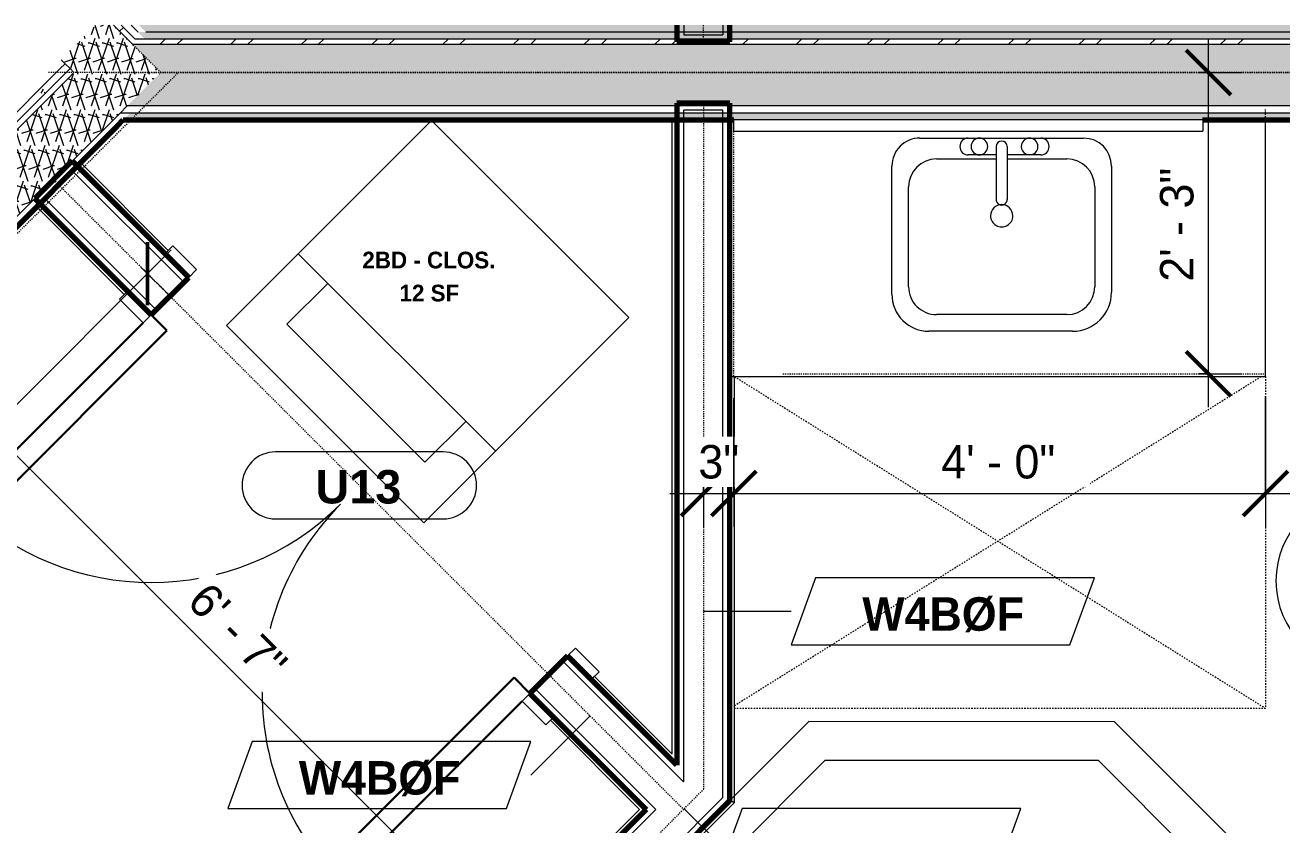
# Model space of a CAD drawing. Header units: inches. Extents: x -3862 to -1699, y -13 to 10420.
# Drawn here: x -2740.3 to -2627.7, y 10348.3 to 10420 of the extents above; entities that cross this region are included whole.
import ezdxf

# ---------------------------------------------------------------- set-up
doc = ezdxf.new("R2010")
doc.units = ezdxf.units.IN
doc.header["$MEASUREMENT"] = 0
doc.linetypes.add('Dash', pattern=[0.25, 0.125, -0.125])
doc.linetypes.add('Dash 3_32_', pattern=[0.1875, 0.09375, -0.09375])
for name, color, linetype, lineweight in [('0-4', 250, 'Continuous', 18), ('0-5', 130, 'Continuous', 5), ('A-ANNO-DIMS', 211, 'Continuous', 9), ('A-ANNO-DIMS-32', 211, 'Continuous', 9), ('A-AREA-IDEN', 2, 'Continuous', 9), ('A-DETL-1', 90, 'Dash 3_32_', 18), ('A-DOOR', 31, 'Continuous', 18), ('A-DOOR-1', 10, 'Continuous', 30), ('A-DOOR-2', 50, 'Continuous', 9), ('A-DOOR-3', 31, 'Continuous', 9), ('A-DOOR-4', 31, 'Continuous', 30), ('A-DOOR-FRAM-2', 10, 'Continuous', 30), ('A-DOOR-IDEN', 31, 'Continuous', 9), ('A-GENM', 5, 'Continuous', 9), ('A-GENM-HDLN', 13, 'Dash', 9), ('A-WALL', 113, 'Continuous', 18), ('A-WALL-2', 250, 'Continuous', 18), ('A-WALL-3', 113, 'Continuous', 70), ('A-WALL-IDEN', 211, 'Continuous', 9), ('A-WALL-PATT-1', 50, 'Continuous', 9), ('A-WALL-PATT-2', 253, 'Continuous', 9), ('A-WALL-PATT-3', 8, 'Continuous', 9), ('G-ANNO-SYMB', 111, 'Continuous', 9), ('I-WALL-1', 7, 'Continuous', 70), ('P-SANR-FIXT', 6, 'Continuous', 9), ('Q-CASE', 31, 'Continuous', 9)]:
    doc.layers.add(name, color=color, linetype=linetype, lineweight=lineweight)
doc.styles.add('Arial_B', font='arialbd.ttf', dxfattribs={"height": 3})
doc.styles.add('Century Gothic', font='ufonts.com_century-gothic.ttf', dxfattribs={"height": 3})
doc.styles.add('Century Gothic_B', font='GOTHICB.TTF', dxfattribs={"height": 3})
doc.styles.add('Century Gothic_B_1', font='GOTHICB.TTF', dxfattribs={"height": 1.5})
doc.dimstyles.new('OD_1__HACK', dxfattribs={"dimscale": 12, "dimtxt": 3.132505, "dimasz": 0.333333, "dimexe": 0.25, "dimexo": 0.166667, "dimgap": 0.041667, "dimtad": 1, "dimdec": 0, "dimzin": 3, "dimdsep": 46, "dimlunit": 4, "dimtxsty": 'Century Gothic', "dimblk1": 'OBLIQUE', "dimblk2": 'OBLIQUE', "dimsah": 1, "dimcen": 0.09, "dimdle": 0.25, "dimazin": 0, "dimtfac": 1, "dimtdec": 4, "dimtix": 1, "dimtmove": 0, "dimatfit": 3, "dimfxl": 1, "dimtvp": 1, "dimtfill": 1, "dimfrac": 2, "dimtolj": 1, "dimtzin": 0, "dimarcsym": 2})
doc.dimstyles.new('OD_1__HACK_2', dxfattribs={"dimscale": 12, "dimtxt": 3.132505, "dimasz": 0.333333, "dimexe": 0.25, "dimexo": 0.166667, "dimgap": 0.041667, "dimtad": 1, "dimdec": 0, "dimzin": 3, "dimdsep": 46, "dimlunit": 4, "dimtxsty": 'Century Gothic', "dimblk1": 'OBLIQUE', "dimblk2": 'OBLIQUE', "dimsah": 1, "dimcen": 0.09, "dimdle": 0.25, "dimazin": 0, "dimtfac": 1, "dimtdec": 4, "dimtix": 1, "dimtmove": 0, "dimatfit": 3, "dimfxl": 1, "dimtvp": 1, "dimtfill": 1, "dimfrac": 2, "dimtolj": 1, "dimtzin": 0, "dimarcsym": 2})
pattern_1 = [(0, (0, 0), (10.24, 2.56), [0.422, -7.258, 0.422, -7.258, -40.96]), (0, (0, 0), (10.24, 2.56), [-15.36, 0.422, -14.938, 0.422, -7.258, -17.92]), (0, (0, 0), (10.24, 2.56), [-38.4, 0.422, -4.698, 0.422, -12.378]), (120, (3.84, 1.28), (-7.33702503, 7.58810013), [0.422, -7.258, 0.422, -7.258, -40.96]), (120, (3.84, 1.28), (-7.33702503, 7.58810013), [-15.36, 0.422, -14.938, 0.422, -7.258, -17.92]), (120, (3.84, 1.28), (-7.33702503, 7.58810013), [-38.4, 0.422, -4.698, 0.422, -12.378]), (240, (5.12, 6.4), (-2.90297497, -10.14810013), [0.422, -7.258, 0.422, -7.258, -40.96]), (240, (5.12, 6.4), (-2.90297497, -10.14810013), [-15.36, 0.422, -14.938, 0.422, -7.258, -17.92]), (240, (5.12, 6.4), (-2.90297497, -10.14810013), [-38.4, 0.422, -4.698, 0.422, -12.378])]
pattern_2 = [(45, (0, 0), (-3.1678384, 3.1678384), []), (45, (0, 4.8), (-3.1678384, 3.1678384), [])]
pattern_3 = [(161.57, (0.16, 0.16), (-1.279773737, -0.000426766), [0, -9.107, 1.011, 0]), (18.43, (-0.16, 0.16), (-1.279773737, 0.000426766), [0, -9.107, 1.011, 0]), (108.43, (0.16, 0.16), (0.639452382, -3.199964008), [3.035, -7.083]), (71.57, (-0.16, 0.16), (0.639452382, 3.199964008), [3.035, -7.083])]

# ---------------------------------------------------------------- blocks, each defined once
blk = doc.blocks.new('HOLLOW METAL - UNIT DOOR-2191978-1ST FLOOR - 2BD C - ADA TYPE B')
at = {"layer": 'A-DOOR-1'}
for p, q in [((18, 40.12), (16.25, 40.12)), ((16.25, 40.12), (16.25, 4.12)), ((18, 4.12), (18, 40.12)), ((16.25, 4.12), (18, 4.12))]:
    blk.add_line(p, q, dxfattribs=at)
at = {"layer": 'A-DOOR-2'}
blk.add_arc((18, 4.12), 36, 90, 180, dxfattribs=at)
at = {"layer": 'A-DOOR-FRAM-2'}
for p, q in [((-18, 4.12), (-20, 4.12)), ((-20, 4.12), (-20, -3.62)), ((-18, 2.19), (-18, 4.12)), ((18, 4.12), (18, 2.19)), ((20, 4.12), (18, 4.12)), ((20, -3.62), (20, 4.12)), ((-17.38, 2.19), (-18, 2.19)), ((-17.38, -1.94), (-17.38, 2.19)), ((18, 2.19), (17.37, 2.19)), ((17.37, 2.19), (17.37, -1.94)), ((-18, -3.62), (-18, -1.94)), ((-18, -1.94), (-17.38, -1.94)), ((17.37, -1.94), (18, -1.94)), ((18, -1.94), (18, -3.62))]:
    blk.add_line(p, q, dxfattribs=at)
blk = doc.blocks.new('CTR - 1st Phase - Common Walls_rvt-2-1ST FLOOR - 2BD C - ADA TYPE B')
at = {"layer": 'A-WALL-PATT-1'}
h = blk.add_hatch(dxfattribs=at)
h.set_pattern_fill('FP_4', color=256, style=0, pattern_type=2)
h.set_pattern_definition(pattern_1)
h.paths.add_polyline_path([(-2437.36, 10418.79), (-2436.47, 10418.79), (-2437.72, 10420.04), (-2438.61, 10420.04)], flags=0)
h = blk.add_hatch(dxfattribs=at)
h.set_pattern_fill('FP_4', color=256, style=0, pattern_type=2)
h.set_pattern_definition(pattern_1)
h.paths.add_polyline_path([(-2437.1, 10419.41), (-2436.39, 10419.41), (-2437.01, 10420.04), (-2437.72, 10420.04)], flags=0)
h = blk.add_hatch(dxfattribs=at)
h.set_pattern_fill('FP_4', color=256, style=0, pattern_type=2)
h.set_pattern_definition(pattern_1)
h.paths.add_polyline_path([(-2105.82, 10419.41), (-2105.82, 10420.04), (-2437.01, 10420.04), (-2436.39, 10419.41), (-2121.21, 10419.41)], flags=0)
h = blk.add_hatch(dxfattribs=at)
h.set_pattern_fill('FP_4', color=256, style=0, pattern_type=2)
h.set_pattern_definition(pattern_1)
h.paths.add_polyline_path([(-2105.82, 10418.79), (-2105.82, 10419.41), (-2437.1, 10419.41), (-2436.47, 10418.79), (-2121.21, 10418.79)], flags=0)
h = blk.add_hatch(dxfattribs=at)
h.set_pattern_fill('FP_4', color=256, style=0, pattern_type=2)
h.set_pattern_definition(pattern_1)
h.paths.add_polyline_path([(-2492.25, 10367.09), (-2490.75, 10368.59), (-2491.19, 10369.03), (-2492.69, 10367.53)], flags=0)
h.paths.add_polyline_path([(-2462.46, 10396.87), (-2443.19, 10416.14), (-2443.64, 10416.58), (-2462.9, 10397.32)], flags=0)
h = blk.add_hatch(dxfattribs=at)
h.set_pattern_fill('FP_4', color=256, style=0, pattern_type=2)
h.set_pattern_definition(pattern_1)
h.paths.add_polyline_path([(-2492.34, 10367.88), (-2491.19, 10369.03), (-2491.54, 10369.39), (-2492.69, 10368.24)], flags=0)
h.paths.add_polyline_path([(-2462.9, 10397.32), (-2444.08, 10416.14), (-2444.43, 10416.5), (-2463.26, 10397.67)], flags=0)
h = blk.add_hatch(dxfattribs=at)
h.set_pattern_fill('FP_4', color=256, style=0, pattern_type=2)
h.set_pattern_definition(pattern_1)
h.paths.add_polyline_path([(-2444.08, 10416.14), (-2443.64, 10416.58), (-2443.99, 10416.94), (-2444.43, 10416.5)], flags=0)
h = blk.add_hatch(dxfattribs=at)
h.set_pattern_fill('FP_4', color=256, style=0, pattern_type=2)
h.set_pattern_definition(pattern_1)
h.paths.add_polyline_path([(-2492.25, 10357.72), (-2486.06, 10363.91), (-2486.5, 10364.35), (-2492.69, 10358.16), (-2492.27, 10357.74)], flags=0)
h.paths.add_polyline_path([(-2457.78, 10392.19), (-2437.8, 10412.16), (-2438.69, 10412.16), (-2458.22, 10392.63), (-2457.95, 10392.36)], flags=0)
h = blk.add_hatch(dxfattribs=at)
h.set_pattern_fill('FP_4', color=256, style=0, pattern_type=2)
h.set_pattern_definition(pattern_1)
h.paths.add_polyline_path([(-2105.82, 10411.54), (-2105.82, 10412.16), (-2437.8, 10412.16), (-2438.43, 10411.54), (-2121.21, 10411.54)], flags=0)
at = {"layer": 'A-WALL-PATT-2'}
h = blk.add_hatch(dxfattribs=at)
h.set_pattern_fill('FP_2', color=256, style=0, pattern_type=2)
h.set_pattern_definition(pattern_3)
h.paths.add_polyline_path([(-2438.95, 10411.9), (-2435.06, 10415.79), (-2439.31, 10420.04), (-2440.89, 10420.04), (-2443.99, 10416.94), (-2440.18, 10413.13)], flags=0)
h = blk.add_hatch(dxfattribs=at)
h.set_pattern_fill('FP_2', color=256, style=0, pattern_type=2)
h.set_pattern_definition(pattern_3)
h.paths.add_polyline_path([(-2429.4, 10412.79), (-2105.82, 10412.79), (-2105.82, 10418.29), (-2437.56, 10418.29), (-2435.06, 10415.79), (-2438.06, 10412.79), (-2436.1, 10412.79)], flags=0)
h = blk.add_hatch(dxfattribs=at)
h.set_pattern_fill('FP_2', color=256, style=0, pattern_type=2)
h.set_pattern_definition(pattern_3)
h.paths.add_polyline_path([(-2488.8, 10362.05), (-2486.5, 10364.35), (-2490.39, 10368.24), (-2492.69, 10365.94), (-2489.7, 10362.95)], flags=0)
h.paths.add_polyline_path([(-2458.22, 10392.63), (-2438.95, 10411.9), (-2442.84, 10415.79), (-2462.11, 10396.52), (-2459.15, 10393.56)], flags=0)
at = {"layer": 'A-WALL-PATT-3'}
h = blk.add_hatch(dxfattribs=at)
h.set_pattern_fill('FP_3', color=256, style=0, pattern_type=2)
h.set_pattern_definition(pattern_2)
h.paths.add_polyline_path([(-2437.56, 10418.29), (-2436.86, 10418.29), (-2438.61, 10420.04), (-2439.31, 10420.04)], flags=0)
h = blk.add_hatch(dxfattribs=at)
h.set_pattern_fill('FP_3', color=256, style=0, pattern_type=2)
h.set_pattern_definition(pattern_2)
h.paths.add_polyline_path([(-2105.82, 10418.29), (-2105.82, 10418.79), (-2437.36, 10418.79), (-2436.86, 10418.29), (-2121.21, 10418.29)], flags=0)
at = {"layer": 'A-WALL-2'}
for p, q in [((-2437.56, 10418.29), (-2439.31, 10420.04)), ((-2437.36, 10418.79), (-2438.61, 10420.04)), ((-2437.1, 10419.41), (-2437.72, 10420.04)), ((-2436.47, 10418.79), (-2437.36, 10418.79)), ((-2435.76, 10418.79), (-2436.47, 10418.79)), ((-2105.82, 10419.41), (-2436.39, 10419.41)), ((-2105.82, 10418.79), (-2435.76, 10418.79)), ((-2436.86, 10418.29), (-2437.56, 10418.29)), ((-2435.26, 10418.29), (-2436.86, 10418.29)), ((-2105.82, 10418.29), (-2435.26, 10418.29)), ((-2443.64, 10416.58), (-2444.08, 10416.14)), ((-2443.64, 10416.58), (-2443.99, 10416.94)), ((-2443.19, 10416.14), (-2443.64, 10416.58)), ((-2443.64, 10416.58), (-2443.19, 10416.14)), ((-2462.9, 10397.32), (-2444.08, 10416.14)), ((-2462.46, 10396.87), (-2443.64, 10415.7)), ((-2462.11, 10396.52), (-2443.28, 10415.35)), ((-2443.19, 10416.14), (-2443.64, 10415.7)), ((-2442.84, 10415.79), (-2443.28, 10415.35)), ((-2442.84, 10415.79), (-2443.19, 10416.14)), ((-2443.19, 10416.14), (-2442.84, 10415.79)), ((-2438.95, 10411.9), (-2439.39, 10411.46)), ((-2438.69, 10412.16), (-2438.95, 10411.9)), ((-2438.69, 10412.16), (-2438.06, 10412.79)), ((-2437.8, 10412.16), (-2438.69, 10412.16)), ((-2437.18, 10412.79), (-2438.06, 10412.79)), ((-2105.82, 10412.16), (-2437.8, 10412.16)), ((-2105.82, 10412.79), (-2437.18, 10412.79)), ((-2458.22, 10392.63), (-2439.39, 10411.46))]:
    blk.add_line(p, q, dxfattribs=at)
at = {"layer": 'I-WALL-1'}
for p, q in [((-2457.78, 10392.19), (-2438.95, 10411.02)), ((-2438.95, 10411.02), (-2438.43, 10411.54)), ((-2438.43, 10411.54), (-2383.71, 10411.54)), ((-2341.71, 10411.54), (-2105.82, 10411.54))]:
    blk.add_line(p, q, dxfattribs=at)
at = {"layer": '0-4', "rotation": 225.0000000000003}
blk.add_blockref('HOLLOW METAL - UNIT DOOR-2191978-1ST FLOOR - 2BD C - ADA TYPE B', (-2474.84, 10380.96), dxfattribs=at)
blk = doc.blocks.new('Stacked Washer and Dryer - 26_x25_ - Private-1372850-1ST FLOOR - 2BD C - ADA TYPE B')
at = {"layer": 'P-SANR-FIXT'}
for p, q in [((0, 12.5), (26, 12.5)), ((0, 12.5), (0, -12.5)), ((16.90625, -12.5), (16.90625, 12.5)), ((26, 12.5), (26, -12.5)), ((22.09375, 8.75), (16.90625, 8.75)), ((22.09375, -8.75), (22.09375, 8.75)), ((16.90625, -8.75), (22.09375, -8.75)), ((26, -12.5), (0, -12.5))]:
    blk.add_line(p, q, dxfattribs=at)
blk = doc.blocks.new('Basic Wall _ INT - W4BØF - _5_8 GYP - 2X4 WOOD_BATT_ - 5_8 GYP_ - ___-2695163-1ST FLOOR - 2BD C - ADA TYPE B')
at = {"layer": 'A-WALL'}
for p, q in [((-2434.59, 10399.64), (-2442.46, 10407.51)), ((-2434.39, 10399.85), (-2442.25, 10407.71)), ((-2388.81, 10353.87), (-2396.41, 10361.46)), ((-2389.23, 10354.69), (-2396.2, 10361.66))]:
    blk.add_line(p, q, dxfattribs=at)
blk = doc.blocks.new('Basic Wall _ INT - W4BØF - _5_8 GYP - 2X4 WOOD_BATT_ - 5_8 GYP_ - ___-2695162-1ST FLOOR - 2BD C - ADA TYPE B')
at = {"layer": 'A-WALL'}
for p, q in [((-2445.99, 10403.97), (-2438.13, 10396.11)), ((-2438.33, 10395.9), (-2446.2, 10403.77)), ((-2392.16, 10349.74), (-2400.15, 10357.72)), ((-2399.94, 10357.92), (-2391.67, 10349.65))]:
    blk.add_line(p, q, dxfattribs=at)
blk = doc.blocks.new('SWING - DOUBLE - FLUSH - 4-0 x 6-8 - DUMMY-3207496-1ST FLOOR - 2BD C - ADA TYPE B')
at = {"layer": 'A-DOOR-3'}
for p, q in [((-24, 3.375), (-27, 3.375)), ((-27, 3.375), (-27, 2.375)), ((-27, 2.375), (-24, 2.375)), ((-24, 2.375), (-24, 3.375)), ((27, 3.375), (24, 3.375)), ((24, 3.375), (24, 2.375)), ((24, 2.375), (27, 2.375)), ((27, 2.375), (27, 3.375)), ((-24, -2.375), (-27, -2.375)), ((-27, -2.375), (-27, -3.375)), ((-27, -3.375), (-24, -3.375)), ((-24, -3.375), (-24, -2.375)), ((27, -2.375), (24, -2.375)), ((24, -2.375), (24, -3.375)), ((24, -3.375), (27, -3.375)), ((27, -3.375), (27, -2.375))]:
    blk.add_line(p, q, dxfattribs=at)
for centre, start, end in [((-24, 2.375), 360, 90), ((24, 2.375), 90, 180)]:
    blk.add_arc(centre, 24, start, end, dxfattribs=at)
at = {"layer": 'A-DOOR-4'}
for p, q in [((-24, 3.375), (-24, 26.375)), ((-24, 26.375), (-22, 26.375)), ((-22, 26.375), (-22, 2.375)), ((24, 26.375), (22, 26.375)), ((22, 26.375), (22, 2.375)), ((24, 3.375), (24, 26.375)), ((-22, 2.375), (-24, 2.375)), ((22, 2.375), (24, 2.375))]:
    blk.add_line(p, q, dxfattribs=at)
blk = doc.blocks.new('Basic Wall _ INT - W4BØF - _5_8 GYP - 2X4 WOOD_BATT_ - 5_8 GYP_ - ___-2695171-1ST FLOOR - 2BD C - ADA TYPE B')
at = {"layer": 'A-WALL'}
for p, q in [((-2383.94, 10350.48), (-2383.94, 10388.54)), ((-2383.65, 10350.36), (-2383.65, 10388.54))]:
    blk.add_line(p, q, dxfattribs=at)
at = {"layer": 'A-WALL', "flags": 128}
for points in [[(-2383.94, 10350.48), (-2383.94, 10350.48), (-2383.95, 10350.49), (-2383.96, 10350.49), (-2383.98, 10350.5), (-2384, 10350.51), (-2384.02, 10350.52)], [(-2383.65, 10350.36), (-2383.77, 10350.41), (-2383.86, 10350.45), (-2383.92, 10350.47), (-2383.94, 10350.48)]]:
    blk.add_lwpolyline(points, dxfattribs=at)
blk = doc.blocks.new('Basic Wall _ INT - W4BØF - _5_8 GYP - 2X4 WOOD_BATT_ - 5_8 GYP_ - ___-2695170-1ST FLOOR - 2BD C - ADA TYPE B')
at = {"layer": 'A-WALL'}
for p, q in [((-2389.23, 10354.69), (-2389.23, 10411.54)), ((-2388.94, 10411.54), (-2388.94, 10353.81))]:
    blk.add_line(p, q, dxfattribs=at)
blk = doc.blocks.new('Basic Wall _ INT - W4BØF - _5_8 GYP - 2X4 WOOD_BATT_ - 5_8 GYP_ - ___-2695173-1ST FLOOR - 2BD C - ADA TYPE B')
at = {"layer": 'A-WALL'}
for p, q in [((-2391.67, 10349.83), (-2397.06, 10344.43)), ((-2392.16, 10349.74), (-2397.47, 10344.43))]:
    blk.add_line(p, q, dxfattribs=at)
at = {"layer": 'A-WALL', "flags": 128}
for points in [[(-2397.06, 10344.43), (-2397.09, 10344.43), (-2397.17, 10344.43), (-2397.3, 10344.43), (-2397.47, 10344.43)], [(-2396.94, 10344.43), (-2396.97, 10344.43), (-2397, 10344.43), (-2397.03, 10344.43), (-2397.04, 10344.43), (-2397.06, 10344.43), (-2397.06, 10344.43)]]:
    blk.add_lwpolyline(points, dxfattribs=at)
blk = doc.blocks.new('Basic Wall _ INT - W4BØF - _5_8 GYP - 2X4 WOOD_BATT_ - 5_8 GYP_ - ___-2695172-1ST FLOOR - 2BD C - ADA TYPE B')
at = {"layer": 'A-WALL'}
for p, q in [((-2389.99, 10344.43), (-2383.94, 10350.48)), ((-2383.65, 10350.36), (-2389.58, 10344.43))]:
    blk.add_line(p, q, dxfattribs=at)
at = {"layer": 'A-WALL', "flags": 128}
for points in [[(-2384.02, 10350.52), (-2384, 10350.51), (-2383.98, 10350.5), (-2383.96, 10350.49), (-2383.95, 10350.49), (-2383.94, 10350.48), (-2383.94, 10350.48)], [(-2383.94, 10350.48), (-2383.92, 10350.47), (-2383.86, 10350.45), (-2383.77, 10350.41), (-2383.65, 10350.36)], [(-2389.99, 10344.43), (-2389.99, 10344.43), (-2390, 10344.43), (-2390.02, 10344.43), (-2390.05, 10344.43), (-2390.08, 10344.43), (-2390.11, 10344.43)], [(-2389.58, 10344.43), (-2389.75, 10344.43), (-2389.88, 10344.43), (-2389.96, 10344.43), (-2389.99, 10344.43)]]:
    blk.add_lwpolyline(points, dxfattribs=at)
blk = doc.blocks.new('M_Sink Vanity-Square - 500 x 440mm-V5-1ST FLOOR - 2BD C - ADA TYPE B')
at = {"layer": 'P-SANR-FIXT'}
for p, q in [((-5.72, 10.23), (7.14, 10.23)), ((-5.22, 8.73), (6.46, 8.73)), ((10.46, 6.91), (10.46, -4.59)), ((-9.22, -4.59), (-9.22, 6.73)), ((-7.72, -2.72), (-7.72, 6.23)), ((8.96, 6.23), (8.96, -2.72)), ((0.12, -6.33), (0.12, -1.59)), ((1.12, -6.33), (1.12, -1.59)), ((0.12, -5.22), (-5.22, -5.22)), ((-2.88, -5.59), (0.12, -5.59)), ((6.46, -5.22), (1.12, -5.22)), ((1.12, -5.59), (3.62, -5.59)), ((7.96, -7.09), (-6.72, -7.09)), ((3.62, -7.09), (-2.88, -7.09))]:
    blk.add_line(p, q, dxfattribs=at)
for centre, radius, start, end in [((-5.72, 6.73), 3.5, 90, 180), ((7.14, 6.91), 3.32, 360, 90), ((-5.22, 6.23), 2.5, 90, 180), ((6.46, 6.23), 2.5, 360, 90), ((0.62, -0.13), 1, 360, 180), ((0.62, -0.13), 1, 180, 0), ((0.62, -1.59), 0.5, 360, 180), ((-5.22, -2.72), 2.5, 180, 270), ((6.46, -2.72), 2.5, 270, 360), ((-6.72, -4.59), 2.5, 180, 270), ((-2.88, -6.34), 0.75, 90, 270), ((-1.88, -6.34), 0.75, 360, 180), ((2.62, -6.34), 0.75, 0, 180), ((3.62, -6.34), 0.75, 270, 90), ((7.96, -4.59), 2.5, 270, 0), ((-1.88, -6.34), 0.75, 180, 0), ((0.62, -6.33), 0.5, 180, 0), ((2.62, -6.34), 0.75, 180, 0)]:
    blk.add_arc(centre, radius, start, end, dxfattribs=at)
blk = doc.blocks.new('Bath Vanity - Bath Vanity 48_-3150017-1ST FLOOR - 2BD C - ADA TYPE B')
at = {"layer": 'Q-CASE'}
for p, q in [((24.74, 24), (-23.26, 24)), ((-23.26, 24), (-23.26, 1))]:
    blk.add_line(p, q, dxfattribs=at)
blk = doc.blocks.new('Shower Base-Corner - 38_ x 38_-1684365-1ST FLOOR - 2BD C - ADA TYPE B')
at = {"layer": 'P-SANR-FIXT'}
for p, q in [((3.49, -3.49), (3.49, -34.51)), ((34.51, -3.49), (3.49, -3.49)), ((34.51, -17.18), (34.51, -3.49)), ((38, -18.63), (38, -8.63)), ((17.18, -34.51), (34.51, -17.18)), ((18.62, -38), (38, -18.63)), ((3.49, -34.51), (17.18, -34.51)), ((0, -38), (18.62, -38))]:
    blk.add_line(p, q, dxfattribs=at)
for start, end in [(360, 180), (180, 0)]:
    blk.add_arc((18.62, -18.63), 1.25, start, end, dxfattribs=at)
blk = doc.blocks.new('ADA Clearances - 30_x48_-V6-1ST FLOOR - 2BD C - ADA TYPE B')
at = {"layer": 'A-GENM-HDLN'}
for p, q in [((14.74, 23.59), (-15, -24)), ((-15, -24), (-15, 23.59)), ((-14.74, 23.59), (14.75, -23.6)), ((14.75, -24), (-15, -24))]:
    blk.add_line(p, q, dxfattribs=at)
blk = doc.blocks.new('BATHROOM MIRROR - BATHROOM MIRROR 42_-3124765-1ST FLOOR - 2BD C - ADA TYPE B')
at = {"layer": 'Q-CASE'}
for p, q in [((21.74, 24), (-20.26, 24)), ((-20.26, 23), (-20.26, 24)), ((21.74, 24), (21.74, 23)), ((-20.26, 23), (21.74, 23))]:
    blk.add_line(p, q, dxfattribs=at)
blk = doc.blocks.new('DIMBLOCK66-1ST FLOOR - 2BD C - ADA TYPE B')
at = {"layer": 'A-ANNO-DIMS-32'}
for p, q in [((-2773.57, 10351.96), (-2766.59, 10358.93)), ((-2768.72, 10356.81), (-2773.57, 10351.96)), ((-2768.72, 10356.81), (-2708.99, 10297.09)), ((-2713.85, 10292.23), (-2706.87, 10299.21)), ((-2708.99, 10297.09), (-2713.85, 10292.23))]:
    blk.add_line(p, q, dxfattribs=at)
at = {"layer": 'A-ANNO-DIMS-32', "lineweight": 50}
for p, q in [((-2768.72, 10356.81), (-2771.54, 10356.81)), ((-2768.72, 10356.81), (-2765.89, 10356.81)), ((-2708.99, 10297.09), (-2711.82, 10297.09)), ((-2708.99, 10297.09), (-2706.16, 10297.09))]:
    blk.add_line(p, q, dxfattribs=at)
at = {"layer": 'A-ANNO-DIMS-32', "color": 0, "insert": (-2739.49, 10333.73), "char_height": 3, "width": 12.5897, "attachment_point": 1, "rotation": 315, "line_spacing_factor": 0.984502, "style": 'Century Gothic', "bg_fill": 3, "box_fill_scale": 1.25, "bg_fill_color": 256, "bg_fill_true_color": 13158600, "bg_fill_transparency": 0}
blk.add_mtext('7\' - 0"', dxfattribs=at)
blk = doc.blocks.new('_Oblique')
at = {"color": 0, "linetype": 'ByBlock', "lineweight": -2}
blk.add_line((-0.5, -0.5), (0.5, 0.5), dxfattribs=at)
blk = doc.blocks.new('DIMBLOCK80-1ST FLOOR - 2BD C - ADA TYPE B')
at = {"layer": 'A-ANNO-DIMS-32'}
for p, q in [((-2676.79, 10386.6), (-2676.79, 10375.06)), ((-2676.79, 10378.06), (-2676.79, 10386.6)), ((-2682.52, 10378.06), (-2676.79, 10378.06)), ((-2679.52, 10378.89), (-2679.52, 10375.06)), ((-2679.52, 10378.06), (-2679.52, 10378.89))]:
    blk.add_line(p, q, dxfattribs=at)
at = {"layer": 'A-ANNO-DIMS-32', "lineweight": 50}
for p, q in [((-2679.52, 10378.06), (-2677.52, 10380.06)), ((-2676.79, 10378.06), (-2674.79, 10380.06)), ((-2679.52, 10378.06), (-2681.52, 10376.06)), ((-2676.79, 10378.06), (-2678.79, 10376.06))]:
    blk.add_line(p, q, dxfattribs=at)
at = {"layer": 'A-ANNO-DIMS-32', "color": 0, "insert": (-2679.97, 10382.4), "char_height": 3, "width": 4.3557, "attachment_point": 1, "line_spacing_factor": 0.984502, "style": 'Century Gothic', "bg_fill": 3, "box_fill_scale": 1.25, "bg_fill_color": 256, "bg_fill_true_color": 13158600, "bg_fill_transparency": 0}
blk.add_mtext('3"', dxfattribs=at)
blk = doc.blocks.new('DIMBLOCK81-1ST FLOOR - 2BD C - ADA TYPE B')
at = {"layer": 'A-ANNO-DIMS-32'}
for p, q in [((-2676.79, 10386.6), (-2676.79, 10375.06)), ((-2676.79, 10378.06), (-2676.79, 10386.6)), ((-2629.14, 10386.79), (-2629.14, 10375.06)), ((-2629.14, 10378.06), (-2629.14, 10386.79)), ((-2676.79, 10378.06), (-2629.14, 10378.06))]:
    blk.add_line(p, q, dxfattribs=at)
at = {"layer": 'A-ANNO-DIMS-32', "lineweight": 50}
for p, q in [((-2676.79, 10378.06), (-2674.79, 10380.06)), ((-2629.14, 10378.06), (-2627.14, 10380.06)), ((-2676.79, 10378.06), (-2678.79, 10376.06)), ((-2629.14, 10378.06), (-2631.14, 10376.06))]:
    blk.add_line(p, q, dxfattribs=at)
at = {"layer": 'A-ANNO-DIMS-32', "color": 0, "insert": (-2658.21, 10382.4), "char_height": 3, "width": 12.5897, "attachment_point": 1, "line_spacing_factor": 0.984502, "style": 'Century Gothic', "bg_fill": 3, "box_fill_scale": 1.25, "bg_fill_color": 256, "bg_fill_true_color": 13158600, "bg_fill_transparency": 0}
blk.add_mtext('4\' - 0"', dxfattribs=at)
blk = doc.blocks.new('DIMBLOCK82-1ST FLOOR - 2BD C - ADA TYPE B')
at = {"layer": 'A-ANNO-DIMS-32'}
for p, q in [((-2629.14, 10386.79), (-2629.14, 10375.06)), ((-2629.14, 10378.06), (-2629.14, 10386.79)), ((-2629.14, 10378.06), (-2585.56, 10378.06)), ((-2585.56, 10378.89), (-2585.56, 10375.06)), ((-2585.56, 10378.06), (-2585.56, 10378.89))]:
    blk.add_line(p, q, dxfattribs=at)
at = {"layer": 'A-ANNO-DIMS-32', "lineweight": 50}
for p, q in [((-2629.14, 10378.06), (-2627.14, 10380.06)), ((-2585.56, 10378.06), (-2583.56, 10380.06)), ((-2629.14, 10378.06), (-2631.14, 10376.06)), ((-2585.56, 10378.06), (-2587.56, 10376.06))]:
    blk.add_line(p, q, dxfattribs=at)
at = {"layer": 'A-ANNO-DIMS-32', "color": 0, "insert": (-2612.6, 10382.4), "char_height": 3, "width": 12.5897, "attachment_point": 1, "line_spacing_factor": 0.984502, "style": 'Century Gothic', "bg_fill": 3, "box_fill_scale": 1.25, "bg_fill_color": 256, "bg_fill_true_color": 13158600, "bg_fill_transparency": 0}
blk.add_mtext('3\' - 8"', dxfattribs=at)
blk = doc.blocks.new('Elevation - Filled Arrow-152140-1ST FLOOR - 2BD C - ADA TYPE B')
at = {"layer": 'G-ANNO-SYMB'}
for start, end in [(360, 180), (180, 360)]:
    blk.add_arc((0, 0), 0.25, start, end, dxfattribs=at)
blk = doc.blocks.new('DIMBLOCK94-1ST FLOOR - 2BD C - ADA TYPE B')
at = {"layer": 'A-ANNO-DIMS-32'}
for p, q in [((-2695.32, 10335.71), (-2753.11, 10393.49)), ((-2751.57, 10390.79), (-2748.86, 10393.49)), ((-2750.98, 10391.37), (-2751.57, 10390.79)), ((-2688.02, 10343.02), (-2697.45, 10333.59)), ((-2695.32, 10335.71), (-2688.02, 10343.02))]:
    blk.add_line(p, q, dxfattribs=at)
at = {"layer": 'A-ANNO-DIMS-32', "lineweight": 50}
for p, q in [((-2750.98, 10391.37), (-2753.81, 10391.37)), ((-2750.98, 10391.37), (-2748.16, 10391.37)), ((-2695.32, 10335.71), (-2698.15, 10335.71)), ((-2695.32, 10335.71), (-2692.5, 10335.71))]:
    blk.add_line(p, q, dxfattribs=at)
at = {"layer": 'A-ANNO-DIMS-32', "color": 0, "insert": (-2723.79, 10370.32), "char_height": 3, "width": 12.5897, "attachment_point": 1, "rotation": 315, "line_spacing_factor": 0.984502, "style": 'Century Gothic', "bg_fill": 3, "box_fill_scale": 1.25, "bg_fill_color": 256, "bg_fill_true_color": 13158600, "bg_fill_transparency": 0}
blk.add_mtext('6\' - 7"', dxfattribs=at)
blk = doc.blocks.new('DIMBLOCK96-1ST FLOOR - 2BD C - ADA TYPE B')
at = {"layer": 'A-ANNO-DIMS-32', "lineweight": 50}
for p, q in [((-2729.33, 10397.77), (-2729.33, 10400.59)), ((-2729.33, 10397.77), (-2729.33, 10394.94)), ((-2775.77, 10351.33), (-2775.77, 10354.15)), ((-2775.77, 10351.33), (-2775.77, 10348.5))]:
    blk.add_line(p, q, dxfattribs=at)
at = {"layer": 'A-ANNO-DIMS-32'}
for p, q in [((-2777.89, 10349.2), (-2727.21, 10399.89)), ((-2729.92, 10398.35), (-2727.21, 10395.64)), ((-2729.33, 10397.77), (-2729.92, 10398.35)), ((-2776.36, 10351.91), (-2773.65, 10349.2)), ((-2775.77, 10351.33), (-2776.36, 10351.91))]:
    blk.add_line(p, q, dxfattribs=at)
at = {"layer": 'A-ANNO-DIMS-32', "color": 0, "insert": (-2759.33, 10373.91), "char_height": 3, "width": 12.5897, "attachment_point": 1, "rotation": 45, "line_spacing_factor": 0.984502, "style": 'Century Gothic', "bg_fill": 3, "box_fill_scale": 1.25, "bg_fill_color": 256, "bg_fill_true_color": 13158600, "bg_fill_transparency": 0}
blk.add_mtext('5\' - 6"', dxfattribs=at)
blk = doc.blocks.new('Door Tag - Type Mark-2601225-1ST FLOOR - 2BD C - ADA TYPE B')
at = {"layer": 'A-DOOR-IDEN'}
for p, q in [((0.234375, 0.09375), (-0.234375, 0.09375)), ((-0.234375, -0.09375), (0.234375, -0.09375))]:
    blk.add_line(p, q, dxfattribs=at)
for centre, start, end in [((-0.234375, 0), 90, 270), ((0.234375, 0), 270, 90)]:
    blk.add_arc(centre, 0.09375, start, end, dxfattribs=at)
blk = doc.blocks.new('DIMBLOCK97-1ST FLOOR - 2BD C - ADA TYPE B')
at = {"layer": 'A-ANNO-DIMS-32'}
for p, q in [((-2634.27, 10385.79), (-2634.27, 10418.79)), ((-2635.1, 10415.79), (-2631.27, 10415.79)), ((-2634.27, 10415.79), (-2635.1, 10415.79)), ((-2635.1, 10388.79), (-2631.27, 10388.79)), ((-2634.27, 10388.79), (-2635.1, 10388.79))]:
    blk.add_line(p, q, dxfattribs=at)
at = {"layer": 'A-ANNO-DIMS-32', "lineweight": 50}
for p, q in [((-2634.27, 10415.79), (-2636.27, 10417.79)), ((-2634.27, 10415.79), (-2632.27, 10413.79)), ((-2634.27, 10388.79), (-2636.27, 10390.79)), ((-2634.27, 10388.79), (-2632.27, 10386.79))]:
    blk.add_line(p, q, dxfattribs=at)
at = {"layer": 'A-ANNO-DIMS-32', "color": 0, "insert": (-2638.61, 10397.04), "char_height": 3, "width": 12.5897, "attachment_point": 1, "rotation": 90, "line_spacing_factor": 0.984502, "style": 'Century Gothic', "bg_fill": 3, "box_fill_scale": 1.25, "bg_fill_color": 256, "bg_fill_true_color": 13158600, "bg_fill_transparency": 0}
blk.add_mtext('2\' - 3"', dxfattribs=at)
blk = doc.blocks.new('Wall Tag - ONE-2663183-1ST FLOOR - 2BD C - ADA TYPE B')
at = {"layer": 'A-WALL-IDEN'}
for p, q in [((-0.3561, 0.0937), (-0.4244, -0.0937)), ((0.4244, 0.0937), (-0.3561, 0.0937)), ((0.3561, -0.0937), (0.4244, 0.0937)), ((-0.4244, -0.0937), (0.3561, -0.0937))]:
    blk.add_line(p, q, dxfattribs=at)

msp = doc.modelspace()

# ---------------------------------------------------------------- linework, layer by layer
at = {"layer": 'A-DETL-1'}
for p, q in [((-2728.14, 10415.79), (-2732.39, 10420.04)), ((-2679.52, 10418.54), (-2679.52, 10420.04)), ((-2781.72, 10360.64), (-2726.57, 10415.79)), ((-2397.9, 10415.79), (-2738.22, 10415.79)), ((-2732.98, 10415.79), (-2397.9, 10415.79)), ((-2679.52, 10413.04), (-2679.52, 10351.52)), ((-2629.14, 10388.79), (-2629.14, 10412.6)), ((-2676.79, 10388.6), (-2676.79, 10411.54)), ((-2737.75, 10406.18), (-2681.3, 10349.74)), ((-2672.39, 10388.79), (-2629.14, 10388.79)), ((-2686.61, 10344.43), (-2679.52, 10351.52))]:
    msp.add_line(p, q, dxfattribs=at)
at = {"layer": 'A-WALL'}
for p, q in [((-2681.27, 10420.04), (-2681.27, 10419.16)), ((-2677.77, 10420.04), (-2677.77, 10419.16)), ((-2681.27, 10419.16), (-2677.77, 10419.16)), ((-2681.27, 10352.24), (-2681.27, 10412.41)), ((-2677.77, 10412.41), (-2681.27, 10412.41)), ((-2677.77, 10350.79), (-2677.77, 10412.41)), ((-2736.07, 10406.98), (-2738.54, 10404.51)), ((-2726.08, 10396.99), (-2736.07, 10406.98)), ((-2728.56, 10394.52), (-2738.54, 10404.51)), ((-2681.3, 10352.21), (-2692.14, 10363.05)), ((-2683.78, 10349.74), (-2694.61, 10360.58)), ((-2681.27, 10352.24), (-2681.3, 10352.21)), ((-2677.77, 10350.79), (-2684.13, 10344.43)), ((-2683.78, 10349.74), (-2689.08, 10344.43))]:
    msp.add_line(p, q, dxfattribs=at)
at = {"layer": 'A-WALL-3'}
for p, q in [((-2681.89, 10420.04), (-2681.89, 10418.54)), ((-2677.14, 10418.54), (-2677.14, 10420.04)), ((-2681.89, 10418.54), (-2677.14, 10418.54)), ((-2681.89, 10413.04), (-2681.89, 10353.69)), ((-2677.14, 10413.04), (-2681.89, 10413.04)), ((-2677.14, 10350.53), (-2677.14, 10413.04)), ((-2736.07, 10407.86), (-2739.43, 10404.51)), ((-2725.64, 10397.43), (-2736.07, 10407.86)), ((-2739.43, 10404.51), (-2729, 10394.08)), ((-2729, 10394.08), (-2725.64, 10397.43)), ((-2691.7, 10363.49), (-2695.06, 10360.13)), ((-2681.89, 10353.69), (-2691.7, 10363.49)), ((-2695.06, 10360.13), (-2684.66, 10349.74)), ((-2683.25, 10344.43), (-2677.14, 10350.53)), ((-2684.66, 10349.74), (-2689.96, 10344.43))]:
    msp.add_line(p, q, dxfattribs=at)
at = {"layer": 'A-WALL-IDEN'}
for p, q in [((-2679.52, 10367.5), (-2671.65, 10367.5)), ((-2681.23, 10349.8), (-2678.24, 10346.81))]:
    msp.add_line(p, q, dxfattribs=at)

# ---------------------------------------------------------------- block references
at = {"layer": '0-5'}
msp.add_blockref('CTR - 1st Phase - Common Walls_rvt-2-1ST FLOOR - 2BD C - ADA TYPE B', (-293.08, 0), dxfattribs=at)
at = {"layer": 'A-DOOR', "rotation": 134.999999999985}
msp.add_blockref('SWING - DOUBLE - FLUSH - 4-0 x 6-8 - DUMMY-3207496-1ST FLOOR - 2BD C - ADA TYPE B', (-2710.35, 10378.78), dxfattribs=at)
at = {"layer": 'A-GENM', "rotation": 90.00000000006838}
msp.add_blockref('ADA Clearances - 30_x48_-V6-1ST FLOOR - 2BD C - ADA TYPE B', (-2653.14, 10373.79), dxfattribs=at)
at = {"layer": 'A-WALL'}
for name in ['Basic Wall _ INT - W4BØF - _5_8 GYP - 2X4 WOOD_BATT_ - 5_8 GYP_ - ___-2695170-1ST FLOOR - 2BD C - ADA TYPE B', 'Basic Wall _ INT - W4BØF - _5_8 GYP - 2X4 WOOD_BATT_ - 5_8 GYP_ - ___-2695163-1ST FLOOR - 2BD C - ADA TYPE B', 'Basic Wall _ INT - W4BØF - _5_8 GYP - 2X4 WOOD_BATT_ - 5_8 GYP_ - ___-2695162-1ST FLOOR - 2BD C - ADA TYPE B', 'Basic Wall _ INT - W4BØF - _5_8 GYP - 2X4 WOOD_BATT_ - 5_8 GYP_ - ___-2695171-1ST FLOOR - 2BD C - ADA TYPE B', 'Basic Wall _ INT - W4BØF - _5_8 GYP - 2X4 WOOD_BATT_ - 5_8 GYP_ - ___-2695173-1ST FLOOR - 2BD C - ADA TYPE B', 'Basic Wall _ INT - W4BØF - _5_8 GYP - 2X4 WOOD_BATT_ - 5_8 GYP_ - ___-2695172-1ST FLOOR - 2BD C - ADA TYPE B']:
    msp.add_blockref(name, (-293.08, 0), dxfattribs=at)
at = {"layer": 'A-WALL-IDEN', "xscale": 31.99999999999999, "yscale": 31.99999999999999, "zscale": 31.99999999999999}
for p in [(-2658.07, 10367.5), (-2664.66, 10346.81)]:
    msp.add_blockref('Wall Tag - ONE-2663183-1ST FLOOR - 2BD C - ADA TYPE B', p, dxfattribs=at)
at = {"layer": 'P-SANR-FIXT'}
for name, p, rotation in [('Stacked Washer and Dryer - 26_x25_ - Private-1372850-1ST FLOOR - 2BD C - ADA TYPE B', (-2695.03, 10402.66), 224.9999999999959), ('M_Sink Vanity-Square - 500 x 440mm-V5-1ST FLOOR - 2BD C - ADA TYPE B', (-2652.17, 10402.82), 180), ('Shower Base-Corner - 38_ x 38_-1684365-1ST FLOOR - 2BD C - ADA TYPE B', (-2656.38, 10317.56), 135.0000000000014)]:
    msp.add_blockref(name, p, dxfattribs=dict(at, rotation=rotation))
at = {"layer": 'Q-CASE', "rotation": 180}
msp.add_blockref('Bath Vanity - Bath Vanity 48_-3150017-1ST FLOOR - 2BD C - ADA TYPE B', (-2652.41, 10412.54), dxfattribs=at)
at = {"layer": 'Q-CASE'}
msp.add_blockref('BATHROOM MIRROR - BATHROOM MIRROR 42_-3124765-1ST FLOOR - 2BD C - ADA TYPE B', (-2656.52, 10387.54), dxfattribs=at)

# ---------------------------------------------------------------- texts
at = {"layer": 'A-AREA-IDEN', "char_height": 1.5, "attachment_point": 1, "style": 'Century Gothic_B_1'}
for s, insert, width in [('2BD - CLOS.', (-2710.08, 10399.73), 13.837), ('12 SF', (-2706.75, 10396.77), 5.757)]:
    msp.add_mtext(s, dxfattribs=dict(at, insert=insert, width=width))
at = {"layer": 'A-WALL-IDEN', "insert": (-2665.28, 10368.75), "char_height": 3, "width": 17.372, "attachment_point": 1, "style": 'Century Gothic_B'}
msp.add_mtext('W4BØF', dxfattribs=at)

# ---------------------------------------------------------------- next in the draw order: dimensions: what is measured, and where the dimension line sits
at = {"layer": 'A-ANNO-DIMS'}
dim = msp.add_linear_dim(base=(-2676.79, 10378.06), p1=(-2679.52, 10380.89), p2=(-2676.79, 10388.6), dimstyle='OD_1__HACK', override={"dimpost": '<>', "dimfxl": 8.183757}, dxfattribs=at)
dim.commit()
dim.dimension.update_dxf_attribs({"geometry": 'DIMBLOCK80-1ST FLOOR - 2BD C - ADA TYPE B', "text_midpoint": (-2678.15, 10380.13)})
dim = msp.add_linear_dim(base=(-2708.99, 10297.09), p1=(-2774.99, 10350.54), p2=(-2715.26, 10290.82), angle=315, dimstyle='OD_1__HACK', override={"dimpost": '<>', "dimfxl": 84.461109}, dxfattribs=at)
dim.commit()
dim.dimension.update_dxf_attribs({"geometry": 'DIMBLOCK66-1ST FLOOR - 2BD C - ADA TYPE B', "text_midpoint": (-2737.39, 10328.42)})

# ---------------------------------------------------------------- next in the draw order: dimensions: what is measured, and where the dimension line sits
dim = msp.add_linear_dim(base=(-2750.98, 10391.37), p1=(-2686.61, 10344.43), p2=(-2752.98, 10389.37), angle=315, dimstyle='OD_1__HACK_2', override={"dimpost": '<>', "dimfxl": 80.161404}, dxfattribs=at)
dim.commit()
dim.dimension.update_dxf_attribs({"geometry": 'DIMBLOCK94-1ST FLOOR - 2BD C - ADA TYPE B', "text_midpoint": (-2721.69, 10365.01)})
dim = msp.add_linear_dim(base=(-2629.14, 10378.06), p1=(-2676.79, 10388.6), p2=(-2629.14, 10388.79), dimstyle='OD_1__HACK', override={"dimpost": '<>', "dimfxl": 47.643372}, dxfattribs=at)
dim.commit()
dim.dimension.update_dxf_attribs({"geometry": 'DIMBLOCK81-1ST FLOOR - 2BD C - ADA TYPE B', "text_midpoint": (-2652.97, 10380.13)})

# ---------------------------------------------------------------- next in the draw order: linework, layer by layer
at = {"layer": 'A-WALL-IDEN'}
msp.add_line((-2689.68, 10358.11), (-2694.98, 10352.81), dxfattribs=at)

# ---------------------------------------------------------------- next in the draw order: block references
at = {"layer": 'A-DOOR-IDEN', "xscale": 31.99999999999999, "yscale": 31.99999999999999, "zscale": 31.99999999999999}
msp.add_blockref('Door Tag - Type Mark-2601225-1ST FLOOR - 2BD C - ADA TYPE B', (-2710.35, 10378.78), dxfattribs=at)
at = {"layer": 'A-WALL-IDEN', "xscale": 31.99999999999999, "yscale": 31.99999999999999, "zscale": 31.99999999999999}
msp.add_blockref('Wall Tag - ONE-2663183-1ST FLOOR - 2BD C - ADA TYPE B', (-2708.55, 10352.81), dxfattribs=at)

# ---------------------------------------------------------------- next in the draw order: texts
at = {"layer": 'A-DOOR-IDEN', "insert": (-2714.28, 10380.16), "char_height": 3, "width": 9.393, "attachment_point": 1, "style": 'Arial_B'}
msp.add_mtext('U13', dxfattribs=at)
at = {"layer": 'A-WALL-IDEN', "insert": (-2715.77, 10354.06), "char_height": 3, "width": 17.372, "attachment_point": 1, "style": 'Century Gothic_B'}
msp.add_mtext('W4BØF', dxfattribs=at)

# ---------------------------------------------------------------- next in the draw order: dimensions: what is measured, and where the dimension line sits
at = {"layer": 'A-ANNO-DIMS'}
dim = msp.add_linear_dim(base=(-2729.33, 10397.77), p1=(-2777.77, 10353.33), p2=(-2731.33, 10399.77), angle=45, dimstyle='OD_1__HACK_2', override={"dimpost": '<>', "dimfxl": 65.677784}, dxfattribs=at)
dim.commit()
dim.dimension.update_dxf_attribs({"geometry": 'DIMBLOCK96-1ST FLOOR - 2BD C - ADA TYPE B', "text_midpoint": (-2754.02, 10376.01)})
dim = msp.add_linear_dim(base=(-2585.56, 10378.06), p1=(-2629.14, 10388.79), p2=(-2585.56, 10380.89), dimstyle='OD_1__HACK', override={"dimpost": '<>', "dimfxl": 44.291803}, dxfattribs=at)
dim.commit()
dim.dimension.update_dxf_attribs({"geometry": 'DIMBLOCK82-1ST FLOOR - 2BD C - ADA TYPE B', "text_midpoint": (-2607.35, 10380.13)})

# ---------------------------------------------------------------- next in the draw order: block references
at = {"layer": 'G-ANNO-SYMB', "xscale": 31.99999999999999, "yscale": 31.99999999999999, "zscale": 31.99999999999999}
msp.add_blockref('Elevation - Filled Arrow-152140-1ST FLOOR - 2BD C - ADA TYPE B', (-2620.22, 10370.22), dxfattribs=at)

# ---------------------------------------------------------------- next in the draw order: dimensions: what is measured, and where the dimension line sits
at = {"layer": 'A-ANNO-DIMS'}
dim = msp.add_linear_dim(base=(-2634.27, 10415.79), p1=(-2637.1, 10388.79), p2=(-2637.1, 10415.79), angle=90, dimstyle='OD_1__HACK', override={"dimpost": '<>', "dimfxl": 27}, dxfattribs=at)
dim.commit()
dim.dimension.update_dxf_attribs({"geometry": 'DIMBLOCK97-1ST FLOOR - 2BD C - ADA TYPE B', "text_midpoint": (-2636.34, 10402.29)})

doc.saveas('drawing.dxf')
